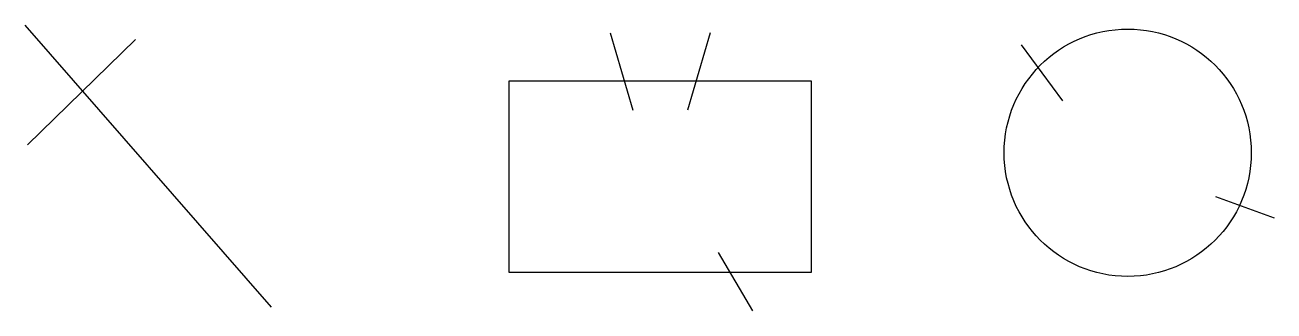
# Model space of a CAD drawing. Header units: millimetres. Extents: x 129 to 632, y 88 to 203.
import ezdxf

# ---------------------------------------------------------------- set-up
doc = ezdxf.new("R2010")
doc.units = ezdxf.units.MM

msp = doc.modelspace()

# ---------------------------------------------------------------- linework, layer by layer
for p, q in [((128.81, 203.35), (227.93, 89.9)), ((173.28, 197.46), (129.89, 155.19)), ((364.55, 200.14), (373.66, 169.1)), ((404.73, 200.14), (395.62, 169.1)), ((530.08, 195.31), (546.69, 172.83)), ((608.31, 134.3), (631.88, 125.74)), ((407.94, 111.84), (421.87, 88.3))]:
    msp.add_line(p, q)
msp.add_lwpolyline([(323.83, 180.88), (445.45, 180.88), (445.45, 103.82), (323.83, 103.82)], close=True)
msp.add_circle((572.95, 151.96), 49.77)

doc.saveas('drawing.dxf')
